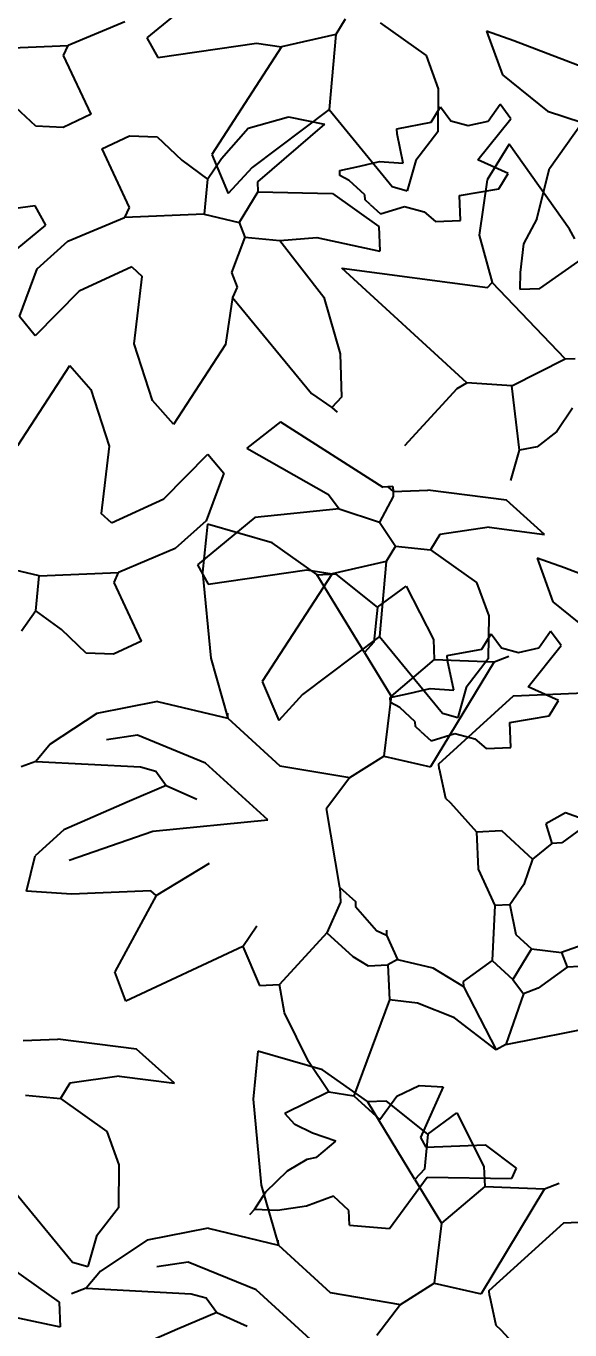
# Model space of a CAD drawing. Header units: inches. Extents: x 745 to 1928, y 308 to 2639.
# Drawn here: x 1734.2 to 1769.1, y 2450.3 to 2533.9 of the extents above; entities that cross this region are included whole.
import ezdxf

# ---------------------------------------------------------------- set-up
doc = ezdxf.new("R2010")
doc.units = ezdxf.units.IN
doc.header["$MEASUREMENT"] = 0
doc.layers.add('G-ANNO-DIM', color=90, linetype='Continuous', lineweight=18)
doc.layers.add('G-HEDGE', color=96, linetype='Continuous', lineweight=25)
doc.styles.add('ARIAL', font='arial.ttf')
doc.dimstyles.new('TICK_36', dxfattribs={"dimtxt": 10, "dimasz": 3.6, "dimexe": 1.8, "dimexo": 1.2, "dimgap": 1.8, "dimtad": 0, "dimdec": 0, "dimzin": 0, "dimdsep": 46, "dimtxsty": 'ARIAL', "dimblk": 'OBLIQUE', "dimcen": 1.8, "dimdle": 1.8, "dimclrd": 256, "dimclrt": 256, "dimadec": 0, "dimazin": 0, "dimtfac": 1, "dimtdec": 0, "dimtmove": 1, "dimatfit": 3, "dimldrblk": 'OPEN90', "dimfxl": 1, "dimtfill": 1, "dimtolj": 1, "dimtzin": 0, "dimarcsym": 0})

# ---------------------------------------------------------------- blocks, each defined once
blk = doc.blocks.new('_Oblique')
at = {"color": 0, "linetype": 'ByBlock', "lineweight": -2}
blk.add_line((-0.5, -0.5), (0.5, 0.5), dxfattribs=at)
blk = doc.blocks.new('*D37')
at = {"layer": 'Defpoints', "color": 0, "transparency": 16777216}
for p in [(1920.195, 2609.029), (1543.521, 2608.302), (1544.011, 2354.302)]:
    blk.add_point(p, dxfattribs=at)
at = {"layer": 'G-ANNO-DIM', "lineweight": -2, "transparency": 16777216}
for p, q in [((1920.191, 2610.829), (1920.407, 2498.85)), ((1920.688, 2353.229), (1920.457, 2473.027))]:
    blk.add_line(p, q, dxfattribs=at)
at = {"layer": 'G-ANNO-DIM', "color": 0, "lineweight": -2, "transparency": 16777216}
for p, q in [((1544.721, 2608.304), (1921.995, 2609.032)), ((1545.211, 2354.304), (1922.485, 2355.032))]:
    blk.add_line(p, q, dxfattribs=at)
at = {"layer": 'G-ANNO-DIM', "lineweight": -2, "transparency": 16777216, "xscale": 3.6, "yscale": 3.6, "zscale": 3.6}
for p, rotation in [((1920.195, 2609.029), 90.11050432522009), ((1920.685, 2355.029), 270.1105043252201)]:
    blk.add_blockref('_Oblique', p, dxfattribs=dict(at, rotation=rotation))
at = {"layer": 'G-ANNO-DIM', "transparency": 16777216, "insert": (1920.432, 2485.938), "char_height": 10, "attachment_point": 5, "rotation": 270.1105, "style": 'ARIAL', "bg_fill": 3, "box_fill_scale": 1.25, "bg_fill_color": 256, "bg_fill_true_color": 13158600, "bg_fill_transparency": 0}
blk.add_mtext('\\A1;254', dxfattribs=at)
blk = doc.blocks.new('_Open90')
at = {"color": 0, "linetype": 'ByBlock', "lineweight": -2}
for p, q in [((-0.5, 0.5), (0, 0)), ((0, 0), (-1, 0)), ((0, 0), (-0.5, -0.5))]:
    blk.add_line(p, q, dxfattribs=at)

msp = doc.modelspace()

# ---------------------------------------------------------------- linework, layer by layer
at = {"layer": 'G-HEDGE'}
for p, q in [((1745.614, 2536.215), (1741.916, 2533.181)), ((1754.632, 2534.374), (1754.036, 2533.39)), ((1740.5, 2534.218), (1736.86, 2532.694)), ((1756.876, 2534.152), (1759.84, 2532.047)), ((1765.473, 2532.993), (1763.716, 2533.609)), ((1763.716, 2533.609), (1764.738, 2530.813)), ((1731.763, 2532.472), (1736.86, 2532.694)), ((1736.57, 2532.044), (1736.86, 2532.694)), ((1741.916, 2533.181), (1742.608, 2531.934)), ((1742.608, 2531.934), (1748.953, 2532.849)), ((1748.953, 2532.849), (1750.56, 2532.6)), ((1754.036, 2533.39), (1750.56, 2532.6)), ((1754.036, 2533.39), (1753.608, 2528.583)), ((1772.939, 2530.127), (1765.473, 2532.993)), ((1738.33, 2528.29), (1736.57, 2532.044)), ((1750.56, 2532.6), (1746.072, 2525.701)), ((1759.84, 2532.047), (1760.615, 2529.911)), ((1764.738, 2530.813), (1767.625, 2528.482)), ((1760.615, 2529.911), (1760.589, 2527.145)), ((1734.782, 2527.519), (1733.19, 2529.024)), ((1753.608, 2528.583), (1748.662, 2524.856)), ((1753.608, 2528.583), (1757.653, 2523.652)), ((1760.168, 2527.77), (1760.764, 2528.754)), ((1760.764, 2528.754), (1761.426, 2527.854)), ((1763.826, 2527.844), (1764.587, 2528.921)), ((1765.265, 2527.992), (1764.587, 2528.921)), ((1738.33, 2528.29), (1736.544, 2527.442)), ((1748.405, 2527.391), (1751.012, 2528.119)), ((1751.012, 2528.119), (1753.314, 2527.639)), ((1757.952, 2527.355), (1760.168, 2527.77)), ((1761.426, 2527.854), (1762.529, 2527.559)), ((1762.529, 2527.559), (1763.826, 2527.844)), ((1763.146, 2525.346), (1765.265, 2527.992)), ((1767.625, 2528.482), (1769.851, 2527.758)), ((1767.746, 2524.793), (1769.851, 2527.758)), ((1736.544, 2527.442), (1734.782, 2527.519)), ((1739.018, 2526.058), (1740.804, 2526.906)), ((1740.804, 2526.906), (1742.566, 2526.83)), ((1742.566, 2526.83), (1744.158, 2525.325)), ((1746.707, 2525.436), (1748.405, 2527.391)), ((1753.314, 2527.639), (1749.007, 2523.941)), ((1757.966, 2527.035), (1757.952, 2527.355)), ((1758.367, 2525.138), (1757.966, 2527.035)), ((1760.589, 2527.145), (1759.176, 2525.314)), ((1739.018, 2526.058), (1740.778, 2522.304)), ((1765.155, 2526.368), (1763.747, 2524.076)), ((1769.04, 2520.901), (1765.155, 2526.368)), ((1744.158, 2525.325), (1745.806, 2524.12)), ((1745.806, 2524.12), (1746.707, 2525.436)), ((1746.072, 2525.701), (1747.139, 2523.193)), ((1755.584, 2524.951), (1756.849, 2525.255)), ((1756.849, 2525.255), (1758.367, 2525.138)), ((1759.176, 2525.314), (1758.623, 2523.375)), ((1765.1, 2524.474), (1763.146, 2525.346)), ((1748.662, 2524.856), (1747.139, 2523.193)), ((1754.289, 2524.667), (1755.584, 2524.951)), ((1754.303, 2524.348), (1754.289, 2524.667)), ((1754.904, 2524.029), (1754.303, 2524.348)), ((1764.504, 2523.49), (1765.1, 2524.474)), ((1766.929, 2521.565), (1767.746, 2524.793)), ((1745.806, 2524.12), (1745.585, 2521.876)), ((1749.007, 2523.941), (1749.035, 2523.303)), ((1755.901, 2523.115), (1754.904, 2524.029)), ((1757.653, 2523.652), (1758.623, 2523.375)), ((1761.969, 2523.061), (1764.504, 2523.49)), ((1763.747, 2524.076), (1763.248, 2520.513)), ((1749.035, 2523.303), (1747.843, 2521.336)), ((1749.035, 2523.303), (1753.828, 2523.193)), ((1753.828, 2523.193), (1756.792, 2521.087)), ((1755.915, 2522.797), (1755.901, 2523.115)), ((1756.248, 2522.492), (1755.915, 2522.797)), ((1762.039, 2521.467), (1761.969, 2523.061)), ((1734.74, 2522.414), (1728.395, 2521.5)), ((1735.432, 2521.168), (1734.74, 2522.414)), ((1740.778, 2522.304), (1740.488, 2521.654)), ((1745.585, 2521.876), (1740.488, 2521.654)), ((1745.585, 2521.876), (1747.843, 2521.336)), ((1756.248, 2522.492), (1756.913, 2521.883)), ((1756.913, 2521.883), (1758.448, 2522.354)), ((1758.448, 2522.354), (1759.717, 2522.01)), ((1759.717, 2522.01), (1760.446, 2521.398)), ((1767.124, 2517.106), (1774.866, 2522.55)), ((1731.734, 2518.134), (1735.432, 2521.168)), ((1736.848, 2520.131), (1740.488, 2521.654)), ((1747.843, 2521.336), (1748.204, 2520.394)), ((1756.792, 2521.087), (1756.862, 2519.495)), ((1760.446, 2521.398), (1762.039, 2521.467)), ((1766.929, 2521.565), (1766.09, 2519.969)), ((1734.874, 2518.355), (1736.848, 2520.131)), ((1748.204, 2520.394), (1747.345, 2518.122)), ((1748.204, 2520.394), (1750.448, 2520.173)), ((1750.448, 2520.173), (1752.816, 2520.366)), ((1750.448, 2520.173), (1753.276, 2516.547)), ((1752.816, 2520.366), (1756.862, 2519.495)), ((1763.248, 2520.513), (1764.081, 2517.494)), ((1769.386, 2520.278), (1769.04, 2520.901)), ((1766.09, 2519.969), (1765.878, 2518.117)), ((1740.945, 2518.481), (1737.574, 2516.937)), ((1740.945, 2518.481), (1741.61, 2517.872)), ((1733.742, 2515.294), (1734.874, 2518.355)), ((1741.093, 2513.559), (1741.61, 2517.872)), ((1747.345, 2518.122), (1747.705, 2517.18)), ((1754.42, 2518.394), (1763.776, 2517.16)), ((1762.447, 2511.038), (1754.42, 2518.394)), ((1765.878, 2518.117), (1765.849, 2517.05)), ((1737.574, 2516.937), (1734.753, 2514.062)), ((1747.705, 2517.18), (1747.415, 2516.529)), ((1763.776, 2517.16), (1764.081, 2517.494)), ((1768.763, 2512.59), (1764.081, 2517.494)), ((1765.849, 2517.05), (1767.124, 2517.106)), ((1747.415, 2516.529), (1746.958, 2513.507)), ((1747.415, 2516.529), (1752.472, 2510.365)), ((1753.276, 2516.547), (1754.314, 2512.907)), ((1734.753, 2514.062), (1733.742, 2515.294)), ((1742.276, 2509.92), (1741.093, 2513.559)), ((1746.958, 2513.507), (1743.62, 2508.383)), ((1754.314, 2512.907), (1754.397, 2510.13)), ((1768.763, 2512.59), (1769.401, 2512.617)), ((1733.627, 2507.028), (1736.965, 2512.152)), ((1736.965, 2512.152), (1738.309, 2510.615)), ((1765.329, 2510.844), (1768.763, 2512.59)), ((1761.824, 2510.692), (1762.447, 2511.038)), ((1765.329, 2510.844), (1762.447, 2511.038)), ((1738.309, 2510.615), (1739.492, 2506.977)), ((1752.472, 2510.365), (1753.787, 2509.465)), ((1754.397, 2510.13), (1753.787, 2509.465)), ((1758.472, 2507.034), (1761.824, 2510.692)), ((1765.828, 2506.716), (1765.329, 2510.844)), ((1743.619, 2508.384), (1742.276, 2509.92)), ((1753.787, 2509.465), (1754.12, 2509.16)), ((1769.221, 2509.418), (1768.232, 2507.915)), ((1750.499, 2508.538), (1748.337, 2506.849)), ((1750.499, 2508.538), (1757.065, 2504.356)), ((1768.232, 2507.915), (1766.955, 2506.937)), ((1739.492, 2506.977), (1738.975, 2502.663)), ((1748.337, 2506.849), (1753.574, 2503.884)), ((1766.955, 2506.937), (1765.828, 2506.716)), ((1743.011, 2503.598), (1745.832, 2506.474)), ((1745.832, 2506.474), (1746.843, 2505.241)), ((1765.273, 2504.776), (1765.828, 2506.716)), ((1746.843, 2505.241), (1745.711, 2502.18)), ((1757.384, 2504.37), (1757.065, 2504.356)), ((1757.702, 2504.384), (1757.384, 2504.37)), ((1757.384, 2504.37), (1757.716, 2504.065)), ((1757.702, 2504.384), (1757.716, 2504.065)), ((1739.64, 2502.054), (1743.011, 2503.598)), ((1753.574, 2503.884), (1754.253, 2502.956)), ((1757.73, 2503.747), (1756.844, 2502.112)), ((1757.716, 2504.065), (1759.946, 2504.162)), ((1757.716, 2504.065), (1757.73, 2503.747)), ((1764.994, 2503.519), (1759.946, 2504.162)), ((1767.435, 2501.322), (1764.994, 2503.519)), ((1739.64, 2502.054), (1738.975, 2502.663)), ((1754.253, 2502.956), (1748.851, 2502.402)), ((1754.253, 2502.956), (1756.844, 2502.112)), ((1745.711, 2502.18), (1743.737, 2500.405)), ((1748.851, 2502.402), (1745.153, 2499.368)), ((1745.795, 2501.971), (1745.489, 2498.886)), ((1749.951, 2500.77), (1745.795, 2501.971)), ((1756.844, 2502.112), (1757.869, 2500.561)), ((1763.88, 2501.781), (1760.709, 2501.323)), ((1763.88, 2501.781), (1767.435, 2501.322)), ((1760.709, 2501.323), (1760.113, 2500.339)), ((1743.737, 2500.405), (1740.097, 2498.882)), ((1752.825, 2498.745), (1749.951, 2500.77)), ((1757.869, 2500.561), (1757.273, 2499.577)), ((1757.869, 2500.561), (1760.113, 2500.339)), ((1760.113, 2500.339), (1763.077, 2498.234)), ((1745.153, 2499.368), (1745.845, 2498.121)), ((1757.273, 2499.577), (1753.797, 2498.787)), ((1757.273, 2499.577), (1756.845, 2494.77)), ((1768.71, 2499.18), (1766.953, 2499.796)), ((1766.953, 2499.796), (1767.975, 2497)), ((1735, 2498.659), (1732.742, 2499.2)), ((1734.779, 2496.415), (1735, 2498.659)), ((1735, 2498.659), (1740.097, 2498.882)), ((1739.807, 2498.231), (1740.097, 2498.882)), ((1745.489, 2498.886), (1746.023, 2493.381)), ((1745.845, 2498.121), (1752.189, 2499.036)), ((1753.797, 2498.787), (1749.309, 2491.888)), ((1752.189, 2499.036), (1753.797, 2498.787)), ((1754.057, 2498.767), (1752.783, 2498.711)), ((1755.873, 2493.738), (1752.825, 2498.745)), ((1756.704, 2496.647), (1754.057, 2498.767)), ((1776.176, 2496.314), (1768.71, 2499.18)), ((1741.567, 2494.477), (1739.807, 2498.231)), ((1756.704, 2496.647), (1758.56, 2498.005)), ((1758.56, 2498.005), (1760.306, 2494.57)), ((1763.077, 2498.234), (1763.852, 2496.098)), ((1767.975, 2497), (1770.861, 2494.669)), ((1734.779, 2496.415), (1733.878, 2495.1)), ((1736.427, 2495.211), (1734.779, 2496.415)), ((1756.704, 2496.647), (1756.483, 2494.403)), ((1763.852, 2496.098), (1763.826, 2493.332)), ((1738.019, 2493.706), (1736.427, 2495.211)), ((1767.062, 2494.032), (1767.824, 2495.108)), ((1768.502, 2494.18), (1767.824, 2495.108)), ((1741.567, 2494.477), (1739.781, 2493.629)), ((1756.845, 2494.77), (1751.899, 2491.043)), ((1756.483, 2494.403), (1755.873, 2493.738)), ((1756.845, 2494.77), (1760.89, 2489.839)), ((1760.306, 2494.57), (1760.361, 2493.296)), ((1763.405, 2493.957), (1764.001, 2494.941)), ((1764.001, 2494.941), (1764.663, 2494.041)), ((1739.781, 2493.629), (1738.019, 2493.706)), ((1746.023, 2493.381), (1747.119, 2489.526)), ((1755.873, 2493.738), (1757.591, 2490.94)), ((1761.189, 2493.542), (1763.405, 2493.957)), ((1761.203, 2493.223), (1761.189, 2493.542)), ((1764.199, 2493.143), (1765.141, 2493.504)), ((1764.663, 2494.041), (1765.766, 2493.747)), ((1765.766, 2493.747), (1767.062, 2494.032)), ((1766.383, 2491.533), (1768.502, 2494.18)), ((1760.361, 2493.296), (1757.591, 2490.94)), ((1764.199, 2493.143), (1760.12, 2486.41)), ((1760.361, 2493.296), (1764.199, 2493.143)), ((1761.604, 2491.325), (1761.203, 2493.223)), ((1763.826, 2493.332), (1762.413, 2491.502)), ((1749.309, 2491.888), (1750.376, 2489.38)), ((1751.899, 2491.043), (1750.376, 2489.38)), ((1757.591, 2490.94), (1757.12, 2487.089)), ((1757.526, 2490.855), (1758.821, 2491.138)), ((1757.539, 2490.535), (1757.526, 2490.855)), ((1758.821, 2491.138), (1760.086, 2491.442)), ((1760.086, 2491.442), (1761.604, 2491.325)), ((1760.653, 2486.605), (1765.443, 2490.963)), ((1762.413, 2491.502), (1761.86, 2489.562)), ((1765.443, 2490.963), (1775.766, 2491.413)), ((1768.337, 2490.661), (1766.383, 2491.533)), ((1742.603, 2490.606), (1738.701, 2489.837)), ((1742.603, 2490.606), (1747.119, 2489.526)), ((1758.141, 2490.216), (1757.539, 2490.535)), ((1759.138, 2489.302), (1758.141, 2490.216)), ((1767.741, 2489.677), (1768.337, 2490.661)), ((1738.701, 2489.837), (1735.709, 2487.864)), ((1747.119, 2489.526), (1747.105, 2489.845)), ((1747.119, 2489.526), (1750.444, 2486.479)), ((1759.152, 2488.984), (1759.138, 2489.302)), ((1760.89, 2489.839), (1761.86, 2489.562)), ((1765.206, 2489.248), (1767.741, 2489.677)), ((1765.276, 2487.654), (1765.206, 2489.248)), ((1741.319, 2488.432), (1739.319, 2488.14)), ((1745.683, 2486.649), (1741.319, 2488.432)), ((1759.485, 2488.679), (1759.152, 2488.984)), ((1759.485, 2488.679), (1760.15, 2488.07)), ((1760.15, 2488.07), (1761.685, 2488.541)), ((1761.685, 2488.541), (1762.954, 2488.197)), ((1735.709, 2487.864), (1734.791, 2486.754)), ((1762.954, 2488.197), (1763.682, 2487.585)), ((1763.682, 2487.585), (1765.276, 2487.654)), ((1734.791, 2486.754), (1733.849, 2486.394)), ((1734.791, 2486.754), (1741.509, 2486.408)), ((1754.946, 2485.717), (1757.12, 2487.089)), ((1757.12, 2487.089), (1760.12, 2486.41)), ((1741.509, 2486.408), (1742.479, 2486.131)), ((1742.479, 2486.131), (1743.157, 2485.203)), ((1749.673, 2483.013), (1745.683, 2486.649)), ((1750.444, 2486.479), (1754.946, 2485.717)), ((1760.667, 2486.286), (1760.653, 2486.605)), ((1760.667, 2486.286), (1761.069, 2484.388)), ((1743.157, 2485.203), (1740.65, 2484.136)), ((1743.157, 2485.203), (1745.11, 2484.331)), ((1754.946, 2485.717), (1753.436, 2483.736)), ((1761.069, 2484.388), (1761.401, 2484.084)), ((1740.65, 2484.136), (1736.577, 2482.363)), ((1754.296, 2478.667), (1753.436, 2483.736)), ((1761.401, 2484.084), (1763.078, 2482.241)), ((1768.771, 2483.447), (1767.525, 2482.754)), ((1770.392, 2482.879), (1768.771, 2483.447)), ((1742.302, 2482.284), (1749.673, 2483.013)), ((1767.525, 2482.754), (1767.898, 2481.494)), ((1770.392, 2482.879), (1768.536, 2481.522)), ((1736.577, 2482.363), (1734.735, 2480.687)), ((1736.928, 2480.417), (1742.302, 2482.284)), ((1763.078, 2482.241), (1764.671, 2482.311)), ((1763.078, 2482.241), (1763.177, 2479.848)), ((1764.671, 2482.311), (1766.666, 2480.483)), ((1767.898, 2481.494), (1766.666, 2480.483)), ((1768.536, 2481.522), (1767.898, 2481.494)), ((1734.196, 2478.428), (1734.735, 2480.687)), ((1742.507, 2478.153), (1745.928, 2480.217)), ((1766.666, 2480.483), (1766.098, 2478.861)), ((1763.177, 2479.848), (1764.242, 2477.504)), ((1737.077, 2478.235), (1734.196, 2478.428)), ((1742.175, 2478.457), (1737.077, 2478.235)), ((1742.507, 2478.153), (1742.175, 2478.457)), ((1754.296, 2478.667), (1755.293, 2477.753)), ((1754.296, 2478.667), (1754.337, 2477.711)), ((1766.098, 2478.861), (1765.198, 2477.546)), ((1742.507, 2478.153), (1739.848, 2473.249)), ((1754.337, 2477.711), (1753.465, 2475.758)), ((1755.293, 2477.753), (1755.307, 2477.433)), ((1764.242, 2477.504), (1764.076, 2473.985)), ((1765.198, 2477.546), (1764.242, 2477.504)), ((1765.198, 2477.546), (1765.599, 2475.648)), ((1755.307, 2477.433), (1756.651, 2475.896)), ((1748.076, 2474.884), (1748.976, 2476.2)), ((1756.651, 2475.896), (1757.302, 2475.605)), ((1757.288, 2475.924), (1757.302, 2475.605)), ((1753.465, 2475.758), (1750.417, 2472.432)), ((1753.465, 2475.758), (1755.127, 2474.234)), ((1757.302, 2475.605), (1758.008, 2474.04)), ((1765.599, 2475.648), (1766.597, 2474.734)), ((1771.667, 2475.594), (1768.522, 2474.499)), ((1748.076, 2474.884), (1740.569, 2471.365)), ((1748.076, 2474.884), (1749.143, 2472.376)), ((1755.127, 2474.234), (1756.111, 2473.638)), ((1766.597, 2474.734), (1765.406, 2472.767)), ((1766.597, 2474.734), (1768.522, 2474.499)), ((1768.522, 2474.499), (1768.883, 2473.557)), ((1756.111, 2473.638), (1757.386, 2473.693)), ((1758.008, 2474.04), (1757.386, 2473.693)), ((1757.386, 2473.693), (1757.483, 2471.463)), ((1758.008, 2474.04), (1760.267, 2473.5)), ((1760.267, 2473.5), (1762.234, 2472.309)), ((1764.076, 2473.985), (1762.22, 2472.628)), ((1764.076, 2473.985), (1765.406, 2472.767)), ((1768.883, 2473.557), (1767.027, 2472.198)), ((1770.476, 2473.626), (1768.883, 2473.557)), ((1740.569, 2471.365), (1739.848, 2473.249)), ((1749.143, 2472.376), (1750.417, 2472.432)), ((1750.738, 2470.614), (1750.417, 2472.432)), ((1762.22, 2472.628), (1762.234, 2472.309)), ((1765.406, 2472.767), (1766.085, 2471.839)), ((1762.234, 2472.309), (1764.326, 2468.25)), ((1766.085, 2471.839), (1764.949, 2468.597)), ((1767.027, 2472.198), (1766.085, 2471.839)), ((1757.483, 2471.463), (1755.198, 2465.299)), ((1759.272, 2471.231), (1757.483, 2471.463)), ((1761.658, 2470.291), (1759.272, 2471.231)), ((1752.282, 2467.487), (1750.738, 2470.614)), ((1764.326, 2468.25), (1761.658, 2470.291)), ((1764.949, 2468.597), (1771.28, 2469.831)), ((1733.975, 2468.842), (1736.205, 2468.939)), ((1741.253, 2468.296), (1736.205, 2468.939)), ((1743.694, 2466.099), (1741.253, 2468.296)), ((1764.949, 2468.597), (1764.326, 2468.25)), ((1749.032, 2468.158), (1748.726, 2465.073)), ((1753.188, 2466.957), (1749.032, 2468.158)), ((1753.59, 2465.548), (1752.282, 2467.487)), ((1756.062, 2464.932), (1753.188, 2466.957)), ((1736.968, 2466.1), (1736.372, 2465.116)), ((1740.139, 2466.558), (1736.968, 2466.1)), ((1740.139, 2466.558), (1743.694, 2466.099)), ((1757.949, 2465.277), (1759.385, 2465.954)), ((1759.385, 2465.954), (1760.919, 2465.867)), ((1760.919, 2465.867), (1759.464, 2462.612)), ((1734.128, 2465.338), (1736.372, 2465.116)), ((1736.372, 2465.116), (1739.336, 2463.011)), ((1748.726, 2465.073), (1749.259, 2459.568)), ((1753.59, 2465.548), (1750.778, 2464.149)), ((1753.59, 2465.548), (1755.198, 2465.299)), ((1755.198, 2465.299), (1756.86, 2463.775)), ((1757.294, 2464.954), (1756.02, 2464.898)), ((1759.11, 2459.925), (1756.062, 2464.932)), ((1756.86, 2463.775), (1757.949, 2465.277)), ((1759.941, 2462.834), (1757.294, 2464.954)), ((1751.402, 2463.456), (1750.778, 2464.149)), ((1759.941, 2462.834), (1761.797, 2464.192)), ((1761.797, 2464.192), (1763.543, 2460.757)), ((1752.541, 2462.891), (1751.402, 2463.456)), ((1739.336, 2463.011), (1740.111, 2460.875)), ((1754.048, 2462.376), (1752.541, 2462.891)), ((1759.464, 2462.612), (1759.811, 2461.989)), ((1759.941, 2462.834), (1759.72, 2460.59)), ((1752.815, 2461.365), (1754.048, 2462.376)), ((1759.811, 2461.989), (1763.634, 2462.155)), ((1763.634, 2462.155), (1765.616, 2460.645)), ((1740.111, 2460.875), (1740.085, 2458.11)), ((1750.945, 2460.487), (1752.203, 2461.218)), ((1752.203, 2461.218), (1752.815, 2461.365)), ((1763.543, 2460.757), (1763.598, 2459.483)), ((1749.538, 2459.136), (1750.945, 2460.487)), ((1757.484, 2456.78), (1759.895, 2460.077)), ((1759.72, 2460.59), (1759.11, 2459.925)), ((1759.11, 2459.925), (1760.828, 2457.127)), ((1759.895, 2460.077), (1765.324, 2459.995)), ((1765.616, 2460.645), (1765.324, 2459.995)), ((1733.104, 2459.548), (1737.149, 2454.616)), ((1748.812, 2457.997), (1749.538, 2459.136)), ((1749.259, 2459.568), (1750.356, 2455.713)), ((1763.598, 2459.483), (1760.828, 2457.127)), ((1767.436, 2459.33), (1763.357, 2452.597)), ((1763.598, 2459.483), (1767.436, 2459.33)), ((1767.436, 2459.33), (1768.378, 2459.691)), ((1752.159, 2458.206), (1750.294, 2457.94)), ((1753.882, 2458.857), (1752.159, 2458.206)), ((1754.88, 2457.943), (1753.882, 2458.857)), ((1740.085, 2458.11), (1738.672, 2456.279)), ((1748.812, 2457.997), (1748.508, 2457.665)), ((1750.294, 2457.94), (1748.812, 2457.997)), ((1754.921, 2456.987), (1754.88, 2457.943)), ((1768.68, 2457.15), (1779.003, 2457.6)), ((1745.839, 2456.793), (1741.938, 2456.024)), ((1745.839, 2456.793), (1750.356, 2455.713)), ((1754.921, 2456.987), (1757.484, 2456.78)), ((1760.828, 2457.127), (1760.357, 2453.276)), ((1763.89, 2452.792), (1768.68, 2457.15)), ((1738.672, 2456.279), (1738.119, 2454.339)), ((1741.938, 2456.024), (1738.946, 2454.051)), ((1750.356, 2455.713), (1750.342, 2456.032)), ((1750.356, 2455.713), (1753.681, 2452.666)), ((1733.324, 2454.158), (1736.288, 2452.052)), ((1737.149, 2454.616), (1738.119, 2454.339)), ((1738.946, 2454.051), (1738.027, 2452.941)), ((1744.556, 2454.619), (1742.556, 2454.327)), ((1748.92, 2452.836), (1744.556, 2454.619)), ((1758.183, 2451.905), (1760.357, 2453.276)), ((1760.357, 2453.276), (1763.357, 2452.597)), ((1738.027, 2452.941), (1737.086, 2452.581)), ((1738.027, 2452.941), (1744.746, 2452.595)), ((1744.746, 2452.595), (1745.716, 2452.319)), ((1752.91, 2449.2), (1748.92, 2452.836)), ((1753.681, 2452.666), (1758.183, 2451.905)), ((1763.904, 2452.473), (1763.89, 2452.792)), ((1763.904, 2452.473), (1764.306, 2450.575)), ((1736.288, 2452.052), (1736.358, 2450.459)), ((1745.716, 2452.319), (1746.394, 2451.391)), ((1758.183, 2451.905), (1756.673, 2449.923)), ((1732.312, 2451.33), (1736.358, 2450.459)), ((1746.394, 2451.391), (1743.887, 2450.324)), ((1746.394, 2451.391), (1748.347, 2450.518)), ((1743.887, 2450.324), (1739.814, 2448.55)), ((1764.306, 2450.575), (1764.638, 2450.271)), ((1764.638, 2450.271), (1766.315, 2448.429))]:
    msp.add_line(p, q, dxfattribs=at)
for centre in [(1765.443, 2490.963), (1768.68, 2457.15)]:
    msp.add_arc(centre, 0.0000399, 92.84952, 132.6525, dxfattribs=at)

# ---------------------------------------------------------------- next in the draw order: dimensions: what is measured, and where the dimension line sits
at = {"layer": 'G-ANNO-DIM'}
dim = msp.add_linear_dim(base=(1920.195, 2609.029), p1=(1544.011, 2354.302), p2=(1543.521, 2608.302), angle=90.1105, dimstyle='TICK_36', override={"dimtmove": 0}, dxfattribs=at)
dim.commit()
dim.dimension.update_dxf_attribs({"geometry": '*D37', "text_midpoint": (1920.432, 2485.938), "dimtype": 161})

doc.saveas('drawing.dxf')
